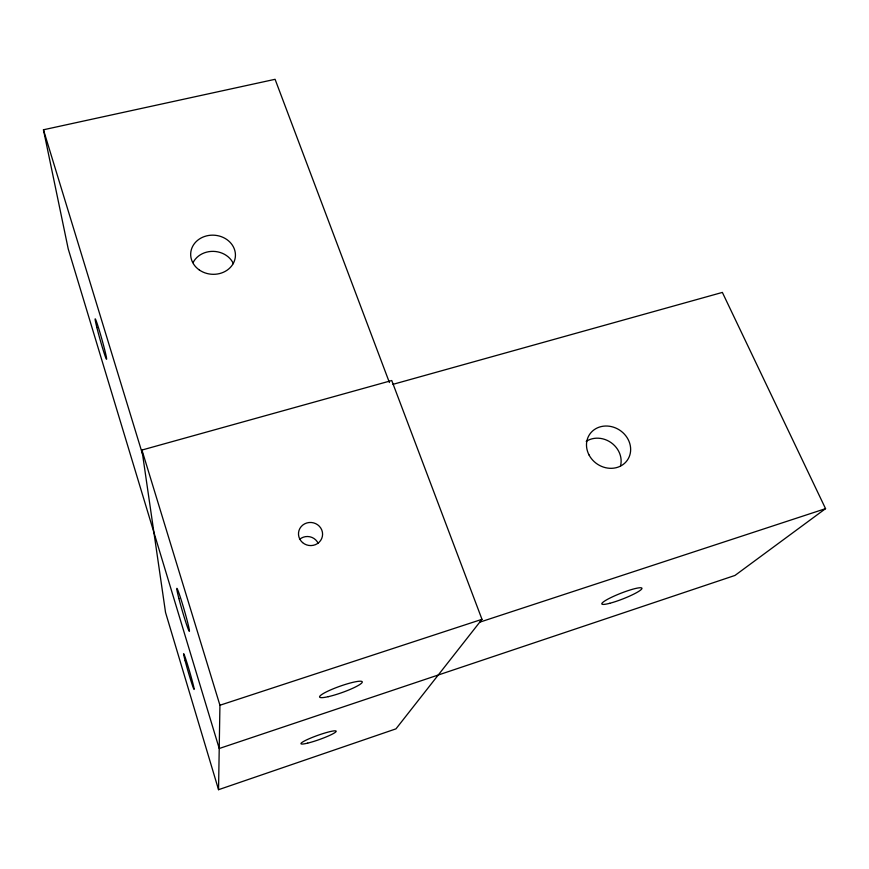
<?xml version="1.0" encoding="UTF-8"?>
<svg xmlns="http://www.w3.org/2000/svg" width="869" height="869" viewBox="0 0 869 869"><rect width="100%" height="100%" fill="white"/><g stroke="black" fill="none" stroke-linecap="round" stroke-linejoin="round"><path stroke-width="1.3" d="M218.543 789.693L219.933 705.248L141.94 450.044L391.745 380.524L481.98 619.325L395.971 728.852L218.543 789.693L165.534 612.428L141.94 450.044M392.984 384.337L722.367 292.418L825.55 508.647L734.978 575.441L219.227 748.513L68.227 248.925L43.45 129.785L275.082 79.307L389.41 382.534M219.933 705.248L481.98 619.325M479.764 622.161L825.55 508.647M43.45 129.785L142.549 454.226M193.07 262.612A21.888 19.227 3.6 0 1 213.416 251.369A21.888 19.227 3.6 0 1 233.403 263.665M299.512 539.432A11.677 11.221 9.4 0 1 318.184 543.418M586.195 441.365A22.322 19.944 34.5 0 1 611.211 442.723A22.322 19.944 34.5 0 1 620.531 465.882M96.883 327.602A20.997 0.912 74.3 0 0 106.463 359.223A20.997 0.912 74.3 0 0 99.305 330.405A20.997 0.912 74.3 0 0 96.883 327.602M199.316 269.977A22.398 19.574 3.9 0 0 235.227 257.778A22.398 19.574 3.9 0 0 204.617 236.466A22.398 19.574 3.9 0 0 199.316 269.977M302.542 542.56A12.068 11.547 10 0 0 322.345 536.51A12.068 11.547 10 0 0 306.724 522.997A12.068 11.547 10 0 0 302.542 542.56M178.905 598.578A22.453 1.054 73.8 0 0 189.333 631.372A22.453 1.054 73.8 0 0 181.067 599.501A22.453 1.054 73.8 0 0 178.905 598.578M328.308 696.666A22.648 3.335 -19.6 0 0 362.167 682.426A22.648 3.335 -19.6 0 0 332.273 689.204A22.648 3.335 -19.6 0 0 328.308 696.666M589.03 454.943A22.844 20.324 34.2 0 0 627.244 460.331A22.844 20.324 34.2 0 0 609.43 426.244A22.844 20.324 34.2 0 0 589.03 454.943M609.756 603.292A21.519 2.998 -21.4 0 0 641.789 588.878A21.519 2.998 -21.4 0 0 614.068 596.112A21.519 2.998 -21.4 0 0 609.756 603.292M185.13 660.733A18.553 0.706 73.7 0 0 193.95 689.291A18.553 0.706 73.7 0 0 187.617 664.894A18.553 0.706 73.7 0 0 185.13 660.733M307.691 743.125A18.662 2.238 -19.6 0 0 335.999 731.687A18.662 2.238 -19.6 0 0 312.058 737.52A18.662 2.238 -19.6 0 0 307.691 743.125"/></g></svg>
